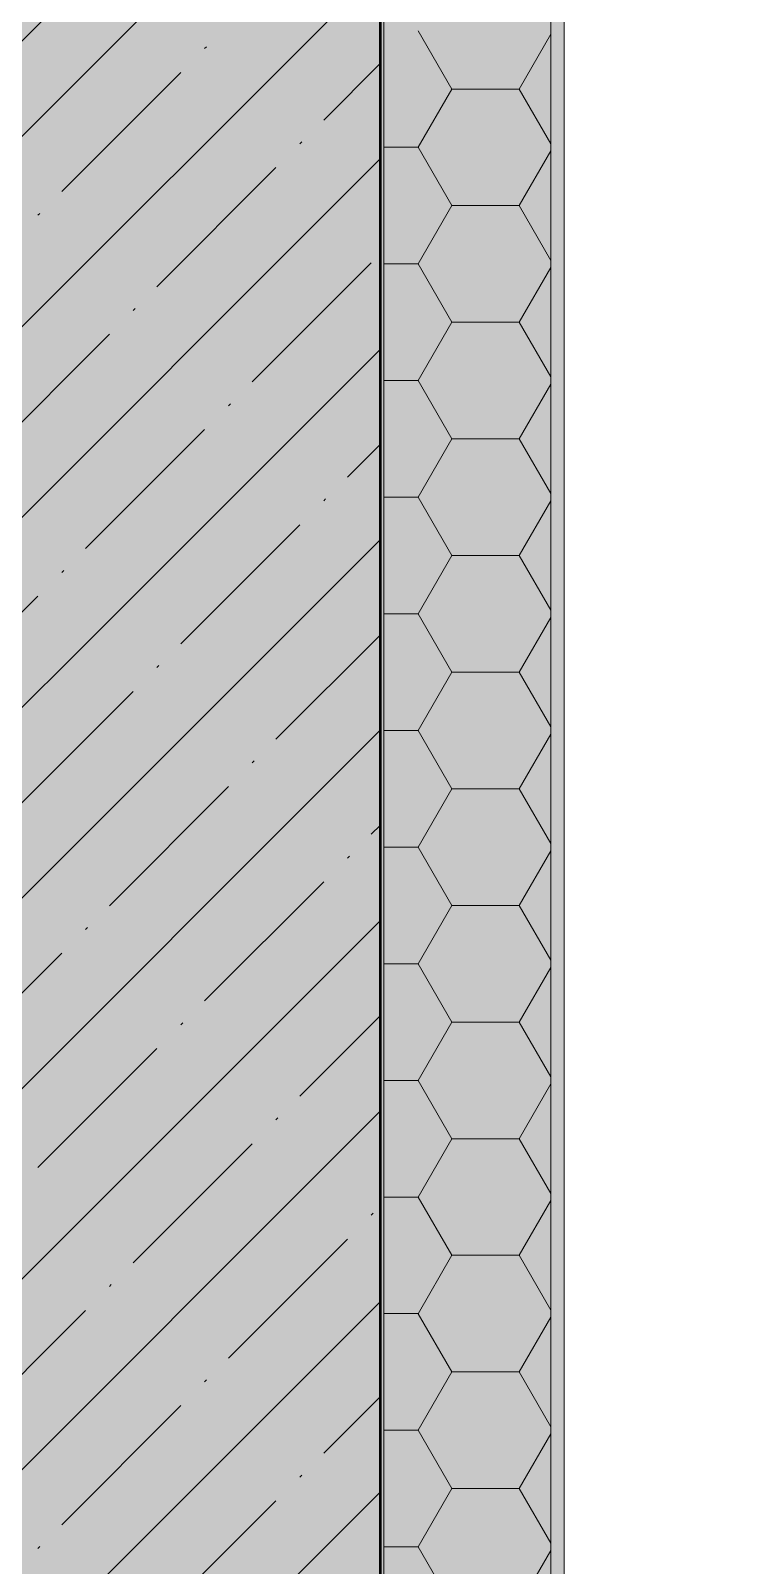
# Model space of a CAD drawing. Header units: millimetres. Extents: x -81576 to 1046824, y -248937 to 691537.
# Drawn here: x -906 to -46, y 622324 to 624162 of the extents above; entities that cross this region are included whole.
import ezdxf

# ---------------------------------------------------------------- set-up
doc = ezdxf.new("R2010")
doc.units = ezdxf.units.MM
doc.layers.add('PDF _Геометрия', color=7, linetype='Continuous', true_color=0x1d1d1d)
doc.layers.add('PDF _Сплошная заливка', color=7, linetype='Continuous', true_color=0xffffff)

msp = doc.modelspace()

# ---------------------------------------------------------------- hatches: boundary and pattern name
at = {"layer": 'PDF _Сплошная заливка', "true_color": 0x636466, "transparency": 33554559}
h = msp.add_hatch(color=251, dxfattribs=at)
h.paths.add_polyline_path([(-14198.8, 617839.9), (-46, 617839.9), (-46, 618839.9), (-487.7, 618839.9), (-487.7, 634793.8), (-987.7, 634793.8), (-987.7, 629959.9), (-3957.7, 629959.9), (-3957.7, 629709.9), (-4557.7, 629709.9), (-4557.7, 629409.9), (-5157.7, 629409.9), (-5157.7, 629109.9), (-5757.7, 629109.9), (-5757.7, 628809.9), (-6357.7, 628809.9), (-6357.7, 628509.9), (-6957.7, 628509.9), (-6957.7, 628209.9), (-7557.7, 628209.9), (-7557.7, 627909.9), (-8157.7, 627909.9), (-8157.7, 627609.9), (-8757.7, 627609.9), (-8757.7, 627309.9), (-9357.7, 627309.9), (-9357.7, 627009.9), (-9957.7, 627009.9), (-9957.7, 626709.9), (-10557.7, 626709.9), (-10557.7, 626409.9), (-11157.7, 626409.9), (-11157.7, 626109.9), (-11757.7, 626109.9), (-11757.7, 625579.9), (-18387.7, 625579.9), (-18387.7, 633599.9), (-11037.7, 633599.9), (-11037.7, 634234.5), (-9691.8, 634907.4), (-9784.9, 635093.8), (-9934.9, 634793.8), (-11157.7, 634793.8), (-11157.7, 634509.9), (-11757.7, 634509.9), (-11757.7, 634079.9), (-18387.7, 634079.9), (-18387.7, 634793.8), (-18887.7, 634793.8), (-18887.7, 617839.9), (-18387.7, 617839.9)], flags=0)
h.paths.add_polyline_path([(-9481.2, 618839.9), (-11037.7, 618839.9), (-11037.7, 619074.5), (-4145.8, 622979.9), (-987.7, 622979.9), (-987.7, 618839.9), (-7122.4, 618839.9)], flags=0)
h.paths.add_polyline_path([(-11757.7, 618839.9), (-18387.7, 618839.9), (-18387.7, 625099.9), (-11037.7, 625099.9), (-11037.7, 625834.5), (-3584.2, 629559.9), (-987.7, 629559.9), (-987.7, 623379.9), (-3987.7, 623379.9), (-3987.7, 623429.9), (-4557.7, 623429.9), (-4557.7, 623089.9), (-5157.7, 623089.9), (-5157.7, 622749.9), (-5757.7, 622749.9), (-5757.7, 622409.9), (-6357.7, 622409.9), (-6357.7, 622069.9), (-6957.7, 622069.9), (-6957.7, 621729.9), (-7557.7, 621729.9), (-7557.7, 621389.9), (-8157.7, 621389.9), (-8157.7, 621049.9), (-8757.7, 621049.9), (-8757.7, 620709.9), (-9357.7, 620709.9), (-9357.7, 620369.9), (-9957.7, 620369.9), (-9957.7, 620029.9), (-10557.7, 620029.9), (-10557.7, 619689.9), (-11157.7, 619689.9), (-11157.7, 619349.9), (-11757.7, 619349.9), (-11757.7, 618888.4)], flags=0)
msp.add_hatch(color=251, dxfattribs=at).paths.add_polyline_path([(-483.7, 618839.9), (-283.7, 618839.9), (-283.7, 625839.9), (-483.7, 625839.9), (-483.7, 621908.4)])

# ---------------------------------------------------------------- linework, layer by layer
at = {"layer": 'PDF _Геометрия', "color": 7, "lineweight": 50}
msp.add_lwpolyline([(-46, 618839.9), (-487.7, 618839.9), (-487.7, 634793.8)], dxfattribs=at)
at = {"layer": 'PDF _Геометрия', "color": 7, "lineweight": 53}
msp.add_lwpolyline([(-46, 618839.9), (-487.7, 618839.9), (-487.7, 634793.8)], dxfattribs=at)
at = {"layer": 'PDF _Геометрия', "color": 7, "lineweight": 9}
for points in [[(-283.7, 625839.9), (-483.7, 625839.9), (-487.7, 625839.9), (-487.7, 618839.9), (-483.7, 618839.9), (-283.7, 618839.9)], [(-483.7, 625839.9), (-483.7, 618839.9)]]:
    msp.add_lwpolyline(points, dxfattribs=at)
at = {"layer": 'PDF _Геометрия', "color": 7, "lineweight": 15}
msp.add_lwpolyline([(-283.7, 618839.9), (-267.7, 618839.9), (-267.7, 625839.9), (-283.7, 625839.9)], close=True, dxfattribs=at)
at = {"layer": 'PDF _Геометрия', "color": 250, "lineweight": 9, "true_color": 0x2c2c2c}
for points in [[(-987.7, 623965.3), (-487.7, 624465.3)], [(-987.7, 623737.2), (-487.7, 624237.2)], [(-983.3, 624083.7), (-840.7, 624226.3)], [(-402.2, 624092.4), (-442.5, 624162.2)], [(-321.5, 624092.4), (-283.7, 624158)], [(-698.2, 624140.8), (-695.8, 624143.1)], [(-869.3, 623969.7), (-726.7, 624112.2)], [(-555.6, 624055.2), (-487.7, 624123.2)], [(-442.5, 624022.6), (-402.2, 624092.4)], [(-402.2, 624092.4), (-321.5, 624092.4)], [(-283.7, 624026.8), (-321.5, 624092.4)], [(-584.1, 624026.7), (-581.8, 624029.1)], [(-483.7, 624022.6), (-442.5, 624022.6)], [(-402.2, 623952.7), (-442.5, 624022.6)], [(-321.5, 623952.7), (-283.7, 624018.3)], [(-987.7, 623509.1), (-487.7, 624009.1)], [(-755.2, 623855.6), (-612.7, 623998.2)], [(-897.8, 623941.2), (-895.4, 623943.5)], [(-442.5, 623882.9), (-402.2, 623952.7)], [(-402.2, 623952.7), (-321.5, 623952.7)], [(-283.7, 623887.2), (-321.5, 623952.7)], [(-641.2, 623741.6), (-498.6, 623884.1)], [(-483.7, 623882.9), (-442.5, 623882.9)], [(-402.2, 623813), (-442.5, 623882.9)], [(-321.5, 623813), (-283.7, 623878.6)], [(-783.7, 623827.1), (-781.4, 623829.5)], [(-954.8, 623656), (-812.2, 623798.6)], [(-442.5, 623743.2), (-402.2, 623813)], [(-402.2, 623813), (-321.5, 623813)], [(-283.7, 623747.5), (-321.5, 623813)], [(-1368.8, 622899.9), (-1288.8, 622979.9), (-487.7, 623781)], [(-483.7, 623743.2), (-442.5, 623743.2)], [(-402.2, 623673.4), (-442.5, 623743.2)], [(-321.5, 623673.4), (-283.7, 623738.9)], [(-669.7, 623713.1), (-667.3, 623715.4)], [(-840.7, 623542), (-698.2, 623684.6)], [(-442.5, 623603.5), (-402.2, 623673.4)], [(-402.2, 623673.4), (-321.5, 623673.4)], [(-283.7, 623607.8), (-321.5, 623673.4)], [(-527.1, 623627.5), (-487.7, 623667)], [(-555.6, 623599), (-553.3, 623601.4)], [(-483.7, 623603.5), (-442.5, 623603.5)], [(-402.2, 623533.7), (-442.5, 623603.5)], [(-321.5, 623533.7), (-283.7, 623599.2)], [(-726.7, 623427.9), (-584.1, 623570.5)], [(-1140.7, 622899.9), (-1060.7, 622979.9), (-487.7, 623552.9)], [(-442.5, 623463.8), (-402.2, 623533.7)], [(-402.2, 623533.7), (-321.5, 623533.7)], [(-283.7, 623468.1), (-321.5, 623533.7)], [(-869.3, 623513.5), (-866.9, 623515.9)], [(-987.7, 623395.1), (-897.8, 623485)], [(-483.7, 623463.8), (-442.5, 623463.8)], [(-402.2, 623394), (-442.5, 623463.8)], [(-321.5, 623394), (-283.7, 623459.6)], [(-612.7, 623313.9), (-487.7, 623438.9)], [(-755.2, 623399.4), (-752.8, 623401.8)], [(-442.5, 623324.2), (-402.2, 623394)], [(-402.2, 623394), (-321.5, 623394)], [(-283.7, 623328.4), (-321.5, 623394)], [(-926.3, 623228.4), (-783.7, 623370.9)], [(-987.7, 622824.8), (-487.7, 623324.8)], [(-483.7, 623324.2), (-442.5, 623324.2)], [(-402.2, 623254.3), (-442.5, 623324.2)], [(-321.5, 623254.3), (-283.7, 623319.9)], [(-641.2, 623285.4), (-638.8, 623287.8)], [(-812.2, 623114.3), (-669.7, 623256.9)], [(-442.5, 623184.5), (-402.2, 623254.3)], [(-402.2, 623254.3), (-321.5, 623254.3)], [(-283.7, 623188.7), (-321.5, 623254.3)], [(-498.6, 623199.8), (-487.7, 623210.8)], [(-527.1, 623171.3), (-524.7, 623173.7)], [(-483.7, 623184.5), (-442.5, 623184.5)], [(-402.2, 623114.6), (-442.5, 623184.5)], [(-321.5, 623114.6), (-283.7, 623180.2)], [(-698.2, 623000.3), (-555.6, 623142.8)], [(-442.5, 623044.8), (-402.2, 623114.6)], [(-402.2, 623114.6), (-321.5, 623114.6)], [(-283.7, 623049.1), (-321.5, 623114.6)], [(-987.7, 622596.7), (-487.7, 623096.7)], [(-840.7, 623085.8), (-838.4, 623088.2)], [(-1026.7, 622899.9), (-987.7, 622938.9), (-869.3, 623057.3)], [(-483.7, 623044.8), (-442.5, 623044.8)], [(-402.2, 622975), (-442.5, 623044.8)], [(-321.5, 622975), (-283.7, 623040.5)], [(-726.7, 622971.7), (-724.3, 622974.1)], [(-584.1, 622886.2), (-487.7, 622982.7)], [(-442.5, 622905.1), (-402.2, 622975)], [(-402.2, 622975), (-321.5, 622975)], [(-283.7, 622909.4), (-321.5, 622975)], [(-897.8, 622800.7), (-755.2, 622943.2)], [(-483.7, 622905.1), (-442.5, 622905.1)], [(-402.2, 622835.3), (-442.5, 622905.1)], [(-321.5, 622835.3), (-283.7, 622900.8)], [(-987.7, 622368.6), (-487.7, 622868.6)], [(-612.7, 622857.7), (-610.3, 622860.1)], [(-783.7, 622686.6), (-641.2, 622829.2)], [(-442.5, 622765.4), (-402.2, 622835.3)], [(-402.2, 622835.3), (-321.5, 622835.3)], [(-283.7, 622769.7), (-321.5, 622835.3)], [(-483.7, 622765.4), (-442.5, 622765.4)], [(-402.2, 622695.6), (-442.5, 622765.4)], [(-321.5, 622695.6), (-283.7, 622761.2)], [(-498.6, 622743.7), (-496.2, 622746)], [(-669.7, 622572.6), (-527.1, 622715.1)], [(-442.5, 622625.7), (-402.2, 622695.6)], [(-402.2, 622695.6), (-321.5, 622695.6)], [(-283.7, 622630), (-321.5, 622695.6)], [(-812.2, 622658.1), (-809.9, 622660.5)], [(-987.7, 622140.5), (-487.7, 622640.5)], [(-983.3, 622487), (-840.7, 622629.6)], [(-483.7, 622625.8), (-442.5, 622625.8)], [(-402.2, 622555.9), (-442.5, 622625.7)], [(-321.5, 622555.9), (-283.7, 622621.5)], [(-698.2, 622544.1), (-695.8, 622546.4)], [(-442.5, 622486.1), (-402.2, 622555.9)], [(-402.2, 622555.9), (-321.5, 622555.9)], [(-283.7, 622490.3), (-321.5, 622555.9)], [(-869.3, 622373), (-726.7, 622515.6)], [(-555.6, 622458.5), (-487.7, 622526.5)], [(-483.7, 622486.1), (-442.5, 622486.1)], [(-402.2, 622416.2), (-442.5, 622486.1)], [(-321.5, 622416.2), (-283.7, 622481.8)], [(-584.1, 622430), (-581.8, 622432.4)], [(-987.7, 621912.4), (-487.7, 622412.4)], [(-755.2, 622258.9), (-612.7, 622401.5)], [(-442.5, 622346.4), (-402.2, 622416.2)], [(-402.2, 622416.2), (-321.5, 622416.2)], [(-283.7, 622350.7), (-321.5, 622416.2)], [(-897.8, 622344.5), (-895.4, 622346.8)], [(-483.7, 622346.4), (-442.5, 622346.4)], [(-402.2, 622276.5), (-442.5, 622346.4)], [(-321.5, 622276.5), (-283.7, 622342.1)]]:
    msp.add_lwpolyline(points, dxfattribs=at)
at = {"layer": 'PDF _Сплошная заливка', "lineweight": 35, "transparency": 33554559}
for points in [[(-483.7, 618839.9), (-483.7, 625839.9), (-487.7, 618839.9), (-487.7, 625839.9)], [(-267.7, 618839.9), (-267.7, 625839.9), (-283.7, 618839.9), (-283.7, 625839.9)]]:
    msp.add_solid(points, dxfattribs=at)

doc.saveas('drawing.dxf')
